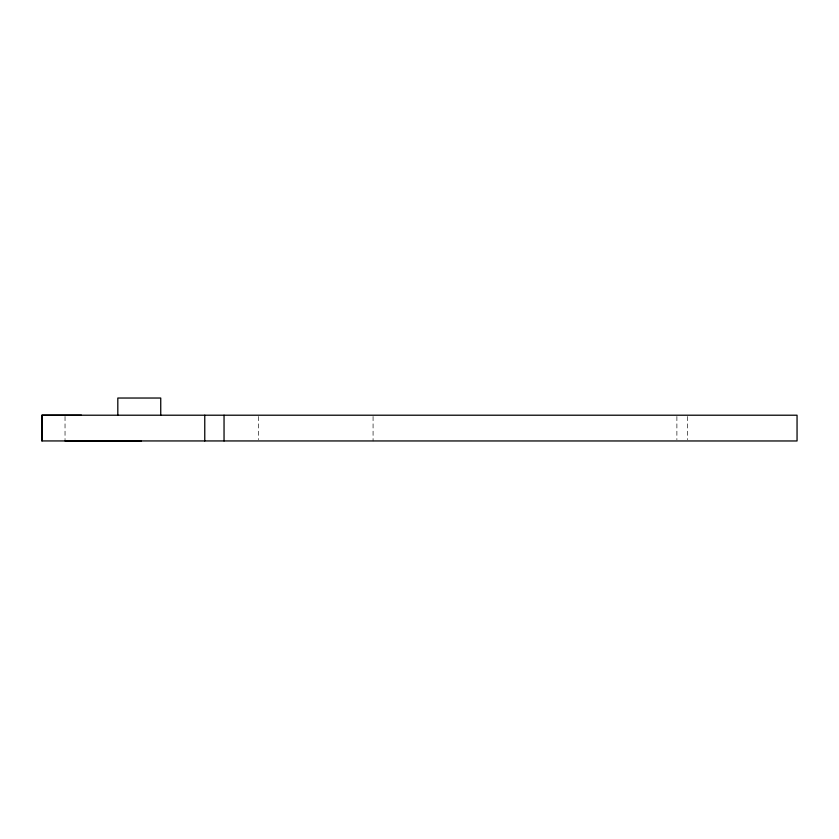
<?xml version="1.0" encoding="UTF-8"?>
<svg xmlns="http://www.w3.org/2000/svg" width="839" height="839" viewBox="0 0 839 839"><rect width="100%" height="100%" fill="white"/><g stroke="black" fill="none" stroke-linecap="round" stroke-linejoin="round"><path stroke-width="0.63" stroke-dasharray="4.2 3.15" d="M687.686 416.49L687.686 439.678M676.884 416.49L676.884 439.678M373.072 416.49L373.072 440.968M258.485 416.49L258.485 439.678M65.033 416.49L65.033 439.657"/><path stroke-width="1.26" d="M141.445 440.968L41.95 440.936L41.95 415.211L81.446 415.179M65.033 440.936L797.05 440.968L797.05 415.211L41.95 415.211L41.95 440.936M224.044 415.211L224.044 440.968M204.768 415.211L204.768 440.968M160.742 415.211L160.742 398.032L117.817 398.032L117.817 415.211"/></g></svg>
